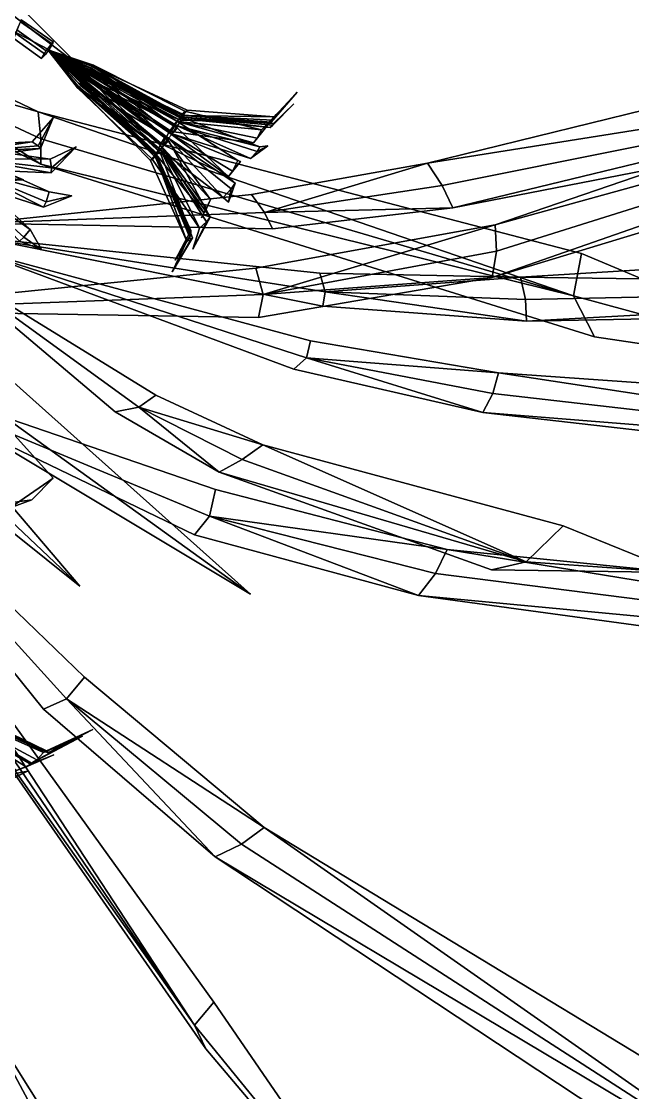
# Model space of a CAD drawing. Header units: metres. Extents: x -544 to 542, y -646 to 594.
# Drawn here: x 138.9 to 298.6, y -408.4 to -128.2 of the extents above; entities that cross this region are included whole.
import ezdxf

# ---------------------------------------------------------------- set-up
doc = ezdxf.new("R2010")
doc.units = ezdxf.units.M

msp = doc.modelspace()

# ---------------------------------------------------------------- linework, layer by layer
at = {"layer": 'Newplan_1Pdcel', "color": 3}
for points in [[(138.6723, -128.3486, 218.4214), (147.0256, -134.1741, 217.7874), (145.181, -136.832, 218.2348), (137.4981, -131.3679, 218.8366)], [(137.743, -130.4499, 213.6285), (145.4259, -135.914, 213.0268), (147.1793, -133.5982, 214.5201), (138.826, -127.7727, 215.154)], [(138.826, -127.7727, 215.154), (147.1793, -133.5982, 214.5201), (147.0256, -134.1741, 217.7874), (138.6723, -128.3486, 218.4214)], [(136.927, -132.6591, 215.8914), (144.198, -137.9011, 215.3094), (145.4259, -135.914, 213.0268), (137.743, -130.4499, 213.6285)], [(137.4981, -131.3679, 218.8366), (145.181, -136.832, 218.2348), (144.198, -137.9011, 215.3094), (136.927, -132.6591, 215.8914)]]:
    msp.add_3dface(points, dxfattribs=at)
at = {"layer": 'Newplan_FruitR', "color": 3}
for points in [[(153.562, -145.6326, 215.6327), (175.2064, -161.6693, 218.202), (145.8087, -135.6745, 215.7777)], [(153.562, -145.6326, 215.6327), (145.8087, -135.6745, 215.7777), (175.2064, -161.6693, 218.202)], [(177.4133, -159.4922, 219.991), (145.8087, -135.6745, 215.7777), (175.2064, -161.6693, 218.202)], [(177.4133, -159.4922, 219.991), (175.2064, -161.6693, 218.202), (145.8087, -135.6745, 215.7777)], [(145.8087, -135.6745, 215.7777), (177.4133, -159.4922, 219.991), (156.8254, -140.471, 217.468)], [(145.8087, -135.6745, 215.7777), (156.8254, -140.471, 217.468), (177.4133, -159.4922, 219.991)], [(153.6456, -145.2627, 213.3385), (173.8285, -163.2351, 214.7142), (145.8087, -135.6745, 215.7777)], [(153.6456, -145.2627, 213.3385), (145.8087, -135.6745, 215.7777), (173.8285, -163.2351, 214.7142)], [(175.1383, -162.4868, 217.9601), (145.8087, -135.6745, 215.7777), (173.8285, -163.2351, 214.7142)], [(175.1383, -162.4868, 217.9601), (173.8285, -163.2351, 214.7142), (145.8087, -135.6745, 215.7777)], [(145.8087, -135.6745, 215.7777), (175.1383, -162.4868, 217.9601), (155.7622, -142.0818, 218.4435)], [(145.8087, -135.6745, 215.7777), (155.7622, -142.0818, 218.4435), (175.1383, -162.4868, 217.9601)], [(154.4695, -143.9226, 211.7455), (173.8309, -162.8049, 210.8254), (145.8087, -135.6745, 215.7777)], [(154.4695, -143.9226, 211.7455), (145.8087, -135.6745, 215.7777), (173.8309, -162.8049, 210.8254)], [(173.9162, -163.8091, 214.2598), (145.8087, -135.6745, 215.7777), (173.8309, -162.8049, 210.8254)], [(173.9162, -163.8091, 214.2598), (173.8309, -162.8049, 210.8254), (145.8087, -135.6745, 215.7777)], [(145.8087, -135.6745, 215.7777), (173.9162, -163.8091, 214.2598), (154.5581, -143.749, 218.119)], [(145.8087, -135.6745, 215.7777), (154.5581, -143.749, 218.119), (173.9162, -163.8091, 214.2598)], [(155.7731, -142.0364, 211.3577), (175.2129, -160.5147, 207.766), (145.8087, -135.6745, 215.7777)], [(155.7731, -142.0364, 211.3577), (145.8087, -135.6745, 215.7777), (175.2129, -160.5147, 207.766)], [(174.1338, -163.0405, 210.0609), (145.8087, -135.6745, 215.7777), (175.2129, -160.5147, 207.766)], [(174.1338, -163.0405, 210.0609), (175.2129, -160.5147, 207.766), (145.8087, -135.6745, 215.7777)], [(145.8087, -135.6745, 215.7777), (174.1338, -163.0405, 210.0609), (153.5941, -144.9453, 216.597)], [(145.8087, -135.6745, 215.7777), (153.5941, -144.9453, 216.597), (174.1338, -163.0405, 210.0609)], [(157.0243, -140.3823, 212.4094), (177.4592, -157.2422, 206.8947), (145.8087, -135.6745, 215.7777)], [(157.0243, -140.3823, 212.4094), (145.8087, -135.6745, 215.7777), (177.4592, -157.2422, 206.8947)], [(175.7788, -160.3931, 207.1362), (145.8087, -135.6745, 215.7777), (177.4592, -157.2422, 206.8947)], [(175.7788, -160.3931, 207.1362), (177.4592, -157.2422, 206.8947), (145.8087, -135.6745, 215.7777)], [(145.8087, -135.6745, 215.7777), (175.7788, -160.3931, 207.1362), (153.2971, -145.131, 214.463)], [(145.8087, -135.6745, 215.7777), (153.2971, -145.131, 214.463), (175.7788, -160.3931, 207.1362)], [(157.7179, -139.6195, 214.3967), (179.6119, -154.3683, 208.4487), (145.8087, -135.6745, 215.7777)], [(157.7179, -139.6195, 214.3967), (145.8087, -135.6745, 215.7777), (179.6119, -154.3683, 208.4487)], [(178.1071, -157.0419, 206.6053), (145.8087, -135.6745, 215.7777), (179.6119, -154.3683, 208.4487)], [(178.1071, -157.0419, 206.6053), (179.6119, -154.3683, 208.4487), (145.8087, -135.6745, 215.7777)], [(145.8087, -135.6745, 215.7777), (178.1071, -157.0419, 206.6053), (153.7523, -144.2846, 212.616)], [(145.8087, -135.6745, 215.7777), (153.7523, -144.2846, 212.616), (178.1071, -157.0419, 206.6053)], [(157.6343, -139.9895, 216.691), (180.9897, -152.8025, 211.9365), (145.8087, -135.6745, 215.7777)], [(157.6343, -139.9895, 216.691), (145.8087, -135.6745, 215.7777), (180.9897, -152.8025, 211.9365)], [(180.3822, -154.0472, 208.6361), (145.8087, -135.6745, 215.7777), (180.9897, -152.8025, 211.9365)], [(180.3822, -154.0472, 208.6361), (180.9897, -152.8025, 211.9365), (145.8087, -135.6745, 215.7777)], [(145.8087, -135.6745, 215.7777), (180.3822, -154.0472, 208.6361), (154.8155, -142.6739, 211.6404)], [(145.8087, -135.6745, 215.7777), (154.8155, -142.6739, 211.6404), (180.3822, -154.0472, 208.6361)], [(156.8104, -141.3296, 218.284), (180.9873, -153.2327, 215.8253), (145.8087, -135.6745, 215.7777)], [(156.8104, -141.3296, 218.284), (145.8087, -135.6745, 215.7777), (180.9873, -153.2327, 215.8253)], [(181.6043, -152.725, 212.3364), (145.8087, -135.6745, 215.7777), (180.9873, -153.2327, 215.8253)], [(181.6043, -152.725, 212.3364), (180.9873, -153.2327, 215.8253), (145.8087, -135.6745, 215.7777)], [(145.8087, -135.6745, 215.7777), (181.6043, -152.725, 212.3364), (156.0196, -141.0066, 211.965)], [(145.8087, -135.6745, 215.7777), (156.0196, -141.0066, 211.965), (181.6043, -152.725, 212.3364)], [(155.5068, -143.2158, 218.6717), (179.6054, -155.5229, 218.8847), (145.8087, -135.6745, 215.7777)], [(155.5068, -143.2158, 218.6717), (145.8087, -135.6745, 215.7777), (179.6054, -155.5229, 218.8847)], [(181.3867, -153.4936, 216.5353), (145.8087, -135.6745, 215.7777), (179.6054, -155.5229, 218.8847)], [(181.3867, -153.4936, 216.5353), (179.6054, -155.5229, 218.8847), (145.8087, -135.6745, 215.7777)], [(145.8087, -135.6745, 215.7777), (181.3867, -153.4936, 216.5353), (156.9836, -139.8103, 213.4869)], [(145.8087, -135.6745, 215.7777), (156.9836, -139.8103, 213.4869), (181.3867, -153.4936, 216.5353)], [(154.2556, -144.8699, 217.6201), (177.359, -158.7954, 219.7561), (145.8087, -135.6745, 215.7777)], [(154.2556, -144.8699, 217.6201), (145.8087, -135.6745, 215.7777), (177.359, -158.7954, 219.7561)], [(179.7417, -156.141, 219.46), (145.8087, -135.6745, 215.7777), (177.359, -158.7954, 219.7561)], [(179.7417, -156.141, 219.46), (177.359, -158.7954, 219.7561), (145.8087, -135.6745, 215.7777)], [(145.8087, -135.6745, 215.7777), (179.7417, -156.141, 219.46), (157.2805, -139.6246, 215.621)], [(145.8087, -135.6745, 215.7777), (157.2805, -139.6246, 215.621), (179.7417, -156.141, 219.46)], [(157.6343, -139.9895, 216.691), (182.191, -151.4557, 215.1453), (180.9897, -152.8025, 211.9365)], [(157.6343, -139.9895, 216.691), (180.9897, -152.8025, 211.9365), (182.191, -151.4557, 215.1453)], [(157.7179, -139.6195, 214.3967), (181.6274, -151.6837, 209.96), (179.6119, -154.3683, 208.4487)], [(157.7179, -139.6195, 214.3967), (179.6119, -154.3683, 208.4487), (181.6274, -151.6837, 209.96)], [(155.7731, -142.0364, 211.3577), (176.5108, -158.3822, 205.0602), (175.2129, -160.5147, 207.766)], [(155.7731, -142.0364, 211.3577), (175.2129, -160.5147, 207.766), (176.5108, -158.3822, 205.0602)], [(156.8104, -141.3296, 218.284), (180.9539, -153.681, 219.4792), (180.9873, -153.2327, 215.8253)], [(156.8104, -141.3296, 218.284), (180.9873, -153.2327, 215.8253), (180.9539, -153.681, 219.4792)], [(157.0243, -140.3823, 212.4094), (179.5107, -154.2648, 206.202), (177.4592, -157.2422, 206.8947)], [(157.0243, -140.3823, 212.4094), (177.4592, -157.2422, 206.8947), (179.5107, -154.2648, 206.202)], [(153.562, -145.6326, 215.6327), (173.1909, -164.3538, 216.6907), (175.2064, -161.6693, 218.202)], [(153.562, -145.6326, 215.6327), (175.2064, -161.6693, 218.202), (173.1909, -164.3538, 216.6907)], [(153.6456, -145.2627, 213.3385), (172.6273, -164.5818, 211.5054), (173.8285, -163.2351, 214.7142)], [(153.6456, -145.2627, 213.3385), (173.8285, -163.2351, 214.7142), (172.6273, -164.5818, 211.5054)], [(154.2556, -144.8699, 217.6201), (175.3075, -161.7728, 220.4488), (177.359, -158.7954, 219.7561)], [(154.2556, -144.8699, 217.6201), (177.359, -158.7954, 219.7561), (175.3075, -161.7728, 220.4488)], [(154.4695, -143.9226, 211.7455), (173.8644, -162.3566, 207.1715), (173.8309, -162.8049, 210.8254)], [(154.4695, -143.9226, 211.7455), (173.8309, -162.8049, 210.8254), (173.8644, -162.3566, 207.1715)], [(155.5068, -143.2158, 218.6717), (178.3075, -157.6554, 221.5905), (179.6054, -155.5229, 218.8847)], [(155.5068, -143.2158, 218.6717), (179.6054, -155.5229, 218.8847), (178.3075, -157.6554, 221.5905)], [(210.9306, -146.6821, 208.1109), (204.1741, -154.5367, 206.2415), (204.6534, -154.0385, 207.878)], [(210.9306, -146.6821, 208.1109), (204.6534, -154.0385, 207.878), (204.1741, -154.5367, 206.2415)], [(204.9591, -153.1809, 210.8174), (210.9306, -146.6821, 208.1109), (204.6534, -154.0385, 207.878)], [(204.9591, -153.1809, 210.8174), (204.6534, -154.0385, 207.878), (210.9306, -146.6821, 208.1109)], [(203.888, -155.9731, 222.4565), (210.097, -149.7431, 225.2593), (204.6461, -155.3292, 219.5446)], [(203.888, -155.9731, 222.4565), (204.6461, -155.3292, 219.5446), (210.097, -149.7431, 225.2593)], [(210.097, -149.7431, 225.2593), (204.779, -154.9512, 217.8137), (204.6461, -155.3292, 219.5446)], [(210.097, -149.7431, 225.2593), (204.6461, -155.3292, 219.5446), (204.779, -154.9512, 217.8137)], [(141.762, -159.6993, 268.1934), (147.2141, -153.4753, 268.7689), (143.3046, -160.7918, 266.1758)], [(141.762, -159.6993, 268.1934), (143.3046, -160.7918, 266.1758), (147.2141, -153.4753, 268.7689)], [(147.2141, -153.4753, 268.7689), (143.9539, -161.4573, 264.8784), (143.3046, -160.7918, 266.1758)], [(147.2141, -153.4753, 268.7689), (143.3046, -160.7918, 266.1758), (143.9539, -161.4573, 264.8784)], [(179.6054, -155.5229, 218.8847), (201.2154, -161.061, 227.5617), (181.3867, -153.4936, 216.5353)], [(179.6054, -155.5229, 218.8847), (181.3867, -153.4936, 216.5353), (201.2154, -161.061, 227.5617)], [(181.6274, -151.6837, 209.96), (201.6729, -156.56, 199.2599), (179.6119, -154.3683, 208.4487)], [(181.6274, -151.6837, 209.96), (179.6119, -154.3683, 208.4487), (201.6729, -156.56, 199.2599)], [(180.9897, -152.8025, 211.9365), (204.1741, -154.5367, 206.2415), (180.3822, -154.0472, 208.6361)], [(180.9897, -152.8025, 211.9365), (180.3822, -154.0472, 208.6361), (204.1741, -154.5367, 206.2415)], [(180.9539, -153.681, 219.4792), (203.888, -155.9731, 222.4565), (180.9873, -153.2327, 215.8253)], [(180.9539, -153.681, 219.4792), (180.9873, -153.2327, 215.8253), (203.888, -155.9731, 222.4565)], [(180.9873, -153.2327, 215.8253), (204.779, -154.9512, 217.8137), (181.6043, -152.725, 212.3364)], [(180.9873, -153.2327, 215.8253), (181.6043, -152.725, 212.3364), (204.779, -154.9512, 217.8137)], [(180.9873, -153.2327, 215.8253), (203.888, -155.9731, 222.4565), (204.6461, -155.3292, 219.5446)], [(180.9873, -153.2327, 215.8253), (204.6461, -155.3292, 219.5446), (203.888, -155.9731, 222.4565)], [(204.6461, -155.3292, 219.5446), (204.779, -154.9512, 217.8137), (180.9873, -153.2327, 215.8253)], [(204.6461, -155.3292, 219.5446), (180.9873, -153.2327, 215.8253), (204.779, -154.9512, 217.8137)], [(182.191, -151.4557, 215.1453), (204.9591, -153.1809, 210.8174), (180.9897, -152.8025, 211.9365)], [(182.191, -151.4557, 215.1453), (180.9897, -152.8025, 211.9365), (204.9591, -153.1809, 210.8174)], [(180.9897, -152.8025, 211.9365), (204.9591, -153.1809, 210.8174), (204.6534, -154.0385, 207.878)], [(180.9897, -152.8025, 211.9365), (204.6534, -154.0385, 207.878), (204.9591, -153.1809, 210.8174)], [(204.6534, -154.0385, 207.878), (204.1741, -154.5367, 206.2415), (180.9897, -152.8025, 211.9365)], [(204.6534, -154.0385, 207.878), (180.9897, -152.8025, 211.9365), (204.1741, -154.5367, 206.2415)], [(205.5028, -152.5755, 191.8657), (199.5919, -159.9487, 196.5067), (200.5198, -158.736, 197.4148)], [(205.5028, -152.5755, 191.8657), (200.5198, -158.736, 197.4148), (199.5919, -159.9487, 196.5067)], [(201.6729, -156.56, 199.2599), (205.5028, -152.5755, 191.8657), (200.5198, -158.736, 197.4148)], [(201.6729, -156.56, 199.2599), (200.5198, -158.736, 197.4148), (205.5028, -152.5755, 191.8657)], [(177.359, -158.7954, 219.7561), (194.7771, -170.5659, 231.2024), (179.7417, -156.141, 219.46)], [(177.359, -158.7954, 219.7561), (179.7417, -156.141, 219.46), (194.7771, -170.5659, 231.2024)], [(179.5107, -154.2648, 206.202), (195.4734, -164.6255, 192.8625), (177.4592, -157.2422, 206.8947)], [(179.5107, -154.2648, 206.202), (177.4592, -157.2422, 206.8947), (195.4734, -164.6255, 192.8625)], [(179.6119, -154.3683, 208.4487), (199.5919, -159.9487, 196.5067), (178.1071, -157.0419, 206.6053)], [(179.6119, -154.3683, 208.4487), (178.1071, -157.0419, 206.6053), (199.5919, -159.9487, 196.5067)], [(178.3075, -157.6554, 221.5905), (198.7986, -164.053, 230.4943), (179.6054, -155.5229, 218.8847)], [(178.3075, -157.6554, 221.5905), (179.6054, -155.5229, 218.8847), (198.7986, -164.053, 230.4943)], [(179.6054, -155.5229, 218.8847), (198.7986, -164.053, 230.4943), (200.5003, -162.1997, 228.7228)], [(179.6054, -155.5229, 218.8847), (200.5003, -162.1997, 228.7228), (198.7986, -164.053, 230.4943)], [(200.5003, -162.1997, 228.7228), (201.2154, -161.061, 227.5617), (179.6054, -155.5229, 218.8847)], [(200.5003, -162.1997, 228.7228), (179.6054, -155.5229, 218.8847), (201.2154, -161.061, 227.5617)], [(179.6119, -154.3683, 208.4487), (201.6729, -156.56, 199.2599), (200.5198, -158.736, 197.4148)], [(179.6119, -154.3683, 208.4487), (200.5198, -158.736, 197.4148), (201.6729, -156.56, 199.2599)], [(200.5198, -158.736, 197.4148), (199.5919, -159.9487, 196.5067), (179.6119, -154.3683, 208.4487)], [(200.5198, -158.736, 197.4148), (179.6119, -154.3683, 208.4487), (199.5919, -159.9487, 196.5067)], [(175.2064, -161.6693, 218.202), (188.2312, -179.4262, 227.5827), (177.4133, -159.4922, 219.991)], [(175.2064, -161.6693, 218.202), (177.4133, -159.4922, 219.991), (188.2312, -179.4262, 227.5827)], [(176.5108, -158.3822, 205.0602), (188.3223, -174.8253, 193.6496), (175.2129, -160.5147, 207.766)], [(176.5108, -158.3822, 205.0602), (175.2129, -160.5147, 207.766), (188.3223, -174.8253, 193.6496)], [(175.3075, -161.7728, 220.4488), (191.6475, -174.2528, 231.2814), (177.359, -158.7954, 219.7561)], [(175.3075, -161.7728, 220.4488), (177.359, -158.7954, 219.7561), (191.6475, -174.2528, 231.2814)], [(177.4592, -157.2422, 206.8947), (193.0461, -168.8089, 192.887), (175.7788, -160.3931, 207.1362)], [(177.4592, -157.2422, 206.8947), (175.7788, -160.3931, 207.1362), (193.0461, -168.8089, 192.887)], [(177.359, -158.7954, 219.7561), (191.6475, -174.2528, 231.2814), (193.7613, -172.0173, 231.3368)], [(177.359, -158.7954, 219.7561), (193.7613, -172.0173, 231.3368), (191.6475, -174.2528, 231.2814)], [(193.7613, -172.0173, 231.3368), (194.7771, -170.5659, 231.2024), (177.359, -158.7954, 219.7561)], [(193.7613, -172.0173, 231.3368), (177.359, -158.7954, 219.7561), (194.7771, -170.5659, 231.2024)], [(177.4592, -157.2422, 206.8947), (195.4734, -164.6255, 192.8625), (194.0618, -167.3576, 192.7526)], [(177.4592, -157.2422, 206.8947), (194.0618, -167.3576, 192.7526), (195.4734, -164.6255, 192.8625)], [(194.0618, -167.3576, 192.7526), (193.0461, -168.8089, 192.887), (177.4592, -157.2422, 206.8947)], [(194.0618, -167.3576, 192.7526), (177.4592, -157.2422, 206.8947), (193.0461, -168.8089, 192.887)], [(123.6934, -160.6069, 257.7675), (141.762, -159.6993, 268.1934), (124.8, -162.2717, 255.1322)], [(123.6934, -160.6069, 257.7675), (124.8, -162.2717, 255.1322), (141.762, -159.6993, 268.1934)], [(124.8, -162.2717, 255.1322), (141.762, -159.6993, 268.1934), (143.3046, -160.7918, 266.1758)], [(124.8, -162.2717, 255.1322), (143.3046, -160.7918, 266.1758), (141.762, -159.6993, 268.1934)], [(143.3046, -160.7918, 266.1758), (143.9539, -161.4573, 264.8784), (124.8, -162.2717, 255.1322)], [(143.3046, -160.7918, 266.1758), (124.8, -162.2717, 255.1322), (143.9539, -161.4573, 264.8784)], [(124.8, -162.2717, 255.1322), (143.9539, -161.4573, 264.8784), (126.3608, -163.7808, 252.7598)], [(124.8, -162.2717, 255.1322), (126.3608, -163.7808, 252.7598), (143.9539, -161.4573, 264.8784)], [(126.3595, -161.4016, 253.9908), (146.4107, -164.2639, 259.0654), (125.9568, -164.1805, 252.2425)], [(126.3595, -161.4016, 253.9908), (125.9568, -164.1805, 252.2425), (146.4107, -164.2639, 259.0654)], [(146.4107, -164.2639, 259.0654), (153.2329, -161.0042, 255.6558), (146.7748, -166.5182, 257.5069)], [(146.4107, -164.2639, 259.0654), (146.7748, -166.5182, 257.5069), (153.2329, -161.0042, 255.6558)], [(153.2329, -161.0042, 255.6558), (146.7133, -167.7984, 256.5555), (146.7748, -166.5182, 257.5069)], [(153.2329, -161.0042, 255.6558), (146.7748, -166.5182, 257.5069), (146.7133, -167.7984, 256.5555)], [(173.1909, -164.3538, 216.6907), (185.448, -182.3183, 224.884), (175.2064, -161.6693, 218.202)], [(173.1909, -164.3538, 216.6907), (175.2064, -161.6693, 218.202), (185.448, -182.3183, 224.884)], [(173.8285, -163.2351, 214.7142), (183.6491, -184.8381, 217.8479), (175.1383, -162.4868, 217.9601)], [(173.8285, -163.2351, 214.7142), (175.1383, -162.4868, 217.9601), (183.6491, -184.8381, 217.8479)], [(173.8644, -162.3566, 207.1715), (183.2329, -182.9052, 201.6874), (173.8309, -162.8049, 210.8254)], [(173.8644, -162.3566, 207.1715), (173.8309, -162.8049, 210.8254), (183.2329, -182.9052, 201.6874)], [(175.2129, -160.5147, 207.766), (186.6077, -178.3139, 196.5277), (174.1338, -163.0405, 210.0609)], [(175.2129, -160.5147, 207.766), (174.1338, -163.0405, 210.0609), (186.6077, -178.3139, 196.5277)], [(175.2064, -161.6693, 218.202), (185.448, -182.3183, 224.884), (187.3033, -180.6388, 226.6746)], [(175.2064, -161.6693, 218.202), (187.3033, -180.6388, 226.6746), (185.448, -182.3183, 224.884)], [(187.3033, -180.6388, 226.6746), (188.2312, -179.4262, 227.5827), (175.2064, -161.6693, 218.202)], [(187.3033, -180.6388, 226.6746), (175.2064, -161.6693, 218.202), (188.2312, -179.4262, 227.5827)], [(175.2129, -160.5147, 207.766), (188.3223, -174.8253, 193.6496), (187.3228, -177.1752, 195.3666)], [(175.2129, -160.5147, 207.766), (187.3228, -177.1752, 195.3666), (188.3223, -174.8253, 193.6496)], [(187.3228, -177.1752, 195.3666), (186.6077, -178.3139, 196.5277), (175.2129, -160.5147, 207.766)], [(187.3228, -177.1752, 195.3666), (175.2129, -160.5147, 207.766), (186.6077, -178.3139, 196.5277)], [(198.7986, -164.053, 230.4943), (203.2656, -160.79, 237.8847), (200.5003, -162.1997, 228.7228)], [(198.7986, -164.053, 230.4943), (200.5003, -162.1997, 228.7228), (203.2656, -160.79, 237.8847)], [(203.2656, -160.79, 237.8847), (201.2154, -161.061, 227.5617), (200.5003, -162.1997, 228.7228)], [(203.2656, -160.79, 237.8847), (200.5003, -162.1997, 228.7228), (201.2154, -161.061, 227.5617)], [(127.2031, -164.328, 250.6561), (146.1922, -172.818, 252.4809), (125.4916, -167.1483, 250.4168)], [(127.2031, -164.328, 250.6561), (125.4916, -167.1483, 250.4168), (146.1922, -172.818, 252.4809)], [(125.9568, -164.1805, 252.2425), (146.4107, -164.2639, 259.0654), (146.7748, -166.5182, 257.5069)], [(125.9568, -164.1805, 252.2425), (146.7748, -166.5182, 257.5069), (146.4107, -164.2639, 259.0654)], [(146.7748, -166.5182, 257.5069), (146.7133, -167.7984, 256.5555), (125.9568, -164.1805, 252.2425)], [(146.7748, -166.5182, 257.5069), (125.9568, -164.1805, 252.2425), (146.7133, -167.7984, 256.5555)], [(125.9568, -164.1805, 252.2425), (146.7133, -167.7984, 256.5555), (126.0958, -166.9189, 250.5621)], [(125.9568, -164.1805, 252.2425), (126.0958, -166.9189, 250.5621), (146.7133, -167.7984, 256.5555)], [(172.6273, -164.5818, 211.5054), (182.1618, -185.6974, 213.3265), (173.8285, -163.2351, 214.7142)], [(172.6273, -164.5818, 211.5054), (173.8285, -163.2351, 214.7142), (182.1618, -185.6974, 213.3265)], [(173.8285, -163.2351, 214.7142), (182.1618, -185.6974, 213.3265), (183.1698, -185.3364, 216.2114)], [(173.8285, -163.2351, 214.7142), (183.1698, -185.3364, 216.2114), (182.1618, -185.6974, 213.3265)], [(183.1698, -185.3364, 216.2114), (183.6491, -184.8381, 217.8479), (173.8285, -163.2351, 214.7142)], [(183.1698, -185.3364, 216.2114), (173.8285, -163.2351, 214.7142), (183.6491, -184.8381, 217.8479)], [(173.8309, -162.8049, 210.8254), (183.2329, -182.9052, 201.6874), (183.177, -184.0457, 204.5449)], [(173.8309, -162.8049, 210.8254), (183.177, -184.0457, 204.5449), (183.2329, -182.9052, 201.6874)], [(183.177, -184.0457, 204.5449), (183.0441, -184.4236, 206.2757), (173.8309, -162.8049, 210.8254)], [(183.177, -184.0457, 204.5449), (173.8309, -162.8049, 210.8254), (183.0441, -184.4236, 206.2757)], [(173.8309, -162.8049, 210.8254), (183.0441, -184.4236, 206.2757), (173.9162, -163.8091, 214.2598)], [(173.8309, -162.8049, 210.8254), (173.9162, -163.8091, 214.2598), (183.0441, -184.4236, 206.2757)], [(196.1985, -164.8337, 183.662), (193.0461, -168.8089, 192.887), (194.0618, -167.3576, 192.7526)], [(196.1985, -164.8337, 183.662), (194.0618, -167.3576, 192.7526), (193.0461, -168.8089, 192.887)], [(195.4734, -164.6255, 192.8625), (196.1985, -164.8337, 183.662), (194.0618, -167.3576, 192.7526)], [(195.4734, -164.6255, 192.8625), (194.0618, -167.3576, 192.7526), (196.1985, -164.8337, 183.662)], [(125.4916, -167.1483, 250.4168), (144.6535, -176.819, 251.7673), (124.3022, -170.1208, 250.1144)], [(125.4916, -167.1483, 250.4168), (124.3022, -170.1208, 250.1144), (144.6535, -176.819, 251.7673)], [(125.4916, -167.1483, 250.4168), (146.1922, -172.818, 252.4809), (145.3792, -175.4218, 252.0298)], [(125.4916, -167.1483, 250.4168), (145.3792, -175.4218, 252.0298), (146.1922, -172.818, 252.4809)], [(145.3792, -175.4218, 252.0298), (144.6535, -176.819, 251.7673), (125.4916, -167.1483, 250.4168)], [(145.3792, -175.4218, 252.0298), (125.4916, -167.1483, 250.4168), (144.6535, -176.819, 251.7673)], [(131.9497, -166.5198, 292.1348), (139.4468, -169.6609, 290.7079), (130.8535, -168.9076, 291.3194)], [(131.9497, -166.5198, 292.1348), (130.8535, -168.9076, 291.3194), (139.4468, -169.6609, 290.7079)], [(125.9574, -168.4602, 248.8187), (141.1756, -182.6551, 250.5233), (123.5516, -170.2361, 250.2327)], [(125.9574, -168.4602, 248.8187), (123.5516, -170.2361, 250.2327), (141.1756, -182.6551, 250.5233)], [(123.5516, -170.2361, 250.2327), (141.1756, -182.6551, 250.5233), (139.5594, -184.6851, 251.4775)], [(123.5516, -170.2361, 250.2327), (139.5594, -184.6851, 251.4775), (141.1756, -182.6551, 250.5233)], [(139.5594, -184.6851, 251.4775), (138.4262, -185.6648, 252.029), (123.5516, -170.2361, 250.2327)], [(139.5594, -184.6851, 251.4775), (123.5516, -170.2361, 250.2327), (138.4262, -185.6648, 252.029)], [(139.4468, -169.6609, 290.7079), (130.0464, -170.1288, 290.7033), (130.8535, -168.9076, 291.3194)], [(139.4468, -169.6609, 290.7079), (130.8535, -168.9076, 291.3194), (130.0464, -170.1288, 290.7033)], [(193.0291, -175.5342, 240.3184), (194.7771, -170.5659, 231.2024), (193.7613, -172.0173, 231.3368)], [(193.0291, -175.5342, 240.3184), (193.7613, -172.0173, 231.3368), (194.7771, -170.5659, 231.2024)], [(146.1922, -172.818, 252.4809), (152.0896, -173.8372, 246.7384), (145.3792, -175.4218, 252.0298)], [(146.1922, -172.818, 252.4809), (145.3792, -175.4218, 252.0298), (152.0896, -173.8372, 246.7384)], [(191.6475, -174.2528, 231.2814), (193.0291, -175.5342, 240.3184), (193.7613, -172.0173, 231.3368)], [(191.6475, -174.2528, 231.2814), (193.7613, -172.0173, 231.3368), (193.0291, -175.5342, 240.3184)], [(152.0896, -173.8372, 246.7384), (144.6535, -176.819, 251.7673), (145.3792, -175.4218, 252.0298)], [(152.0896, -173.8372, 246.7384), (145.3792, -175.4218, 252.0298), (144.6535, -176.819, 251.7673)], [(188.3223, -174.8253, 193.6496), (185.962, -179.5779, 186.0957), (187.3228, -177.1752, 195.3666)], [(188.3223, -174.8253, 193.6496), (187.3228, -177.1752, 195.3666), (185.962, -179.5779, 186.0957)], [(185.962, -179.5779, 186.0957), (186.6077, -178.3139, 196.5277), (187.3228, -177.1752, 195.3666)], [(185.962, -179.5779, 186.0957), (187.3228, -177.1752, 195.3666), (186.6077, -178.3139, 196.5277)], [(183.7249, -187.7924, 232.1148), (188.2312, -179.4262, 227.5827), (187.3033, -180.6388, 226.6746)], [(183.7249, -187.7924, 232.1148), (187.3033, -180.6388, 226.6746), (188.2312, -179.4262, 227.5827)], [(185.448, -182.3183, 224.884), (183.7249, -187.7924, 232.1148), (187.3033, -180.6388, 226.6746)], [(185.448, -182.3183, 224.884), (187.3033, -180.6388, 226.6746), (183.7249, -187.7924, 232.1148)], [(144.146, -187.9139, 244.8385), (138.4262, -185.6648, 252.029), (139.5594, -184.6851, 251.4775)], [(144.146, -187.9139, 244.8385), (139.5594, -184.6851, 251.4775), (138.4262, -185.6648, 252.029)], [(141.1756, -182.6551, 250.5233), (144.146, -187.9139, 244.8385), (139.5594, -184.6851, 251.4775)], [(141.1756, -182.6551, 250.5233), (139.5594, -184.6851, 251.4775), (144.146, -187.9139, 244.8385)], [(178.297, -193.6858, 215.8695), (183.6491, -184.8381, 217.8479), (183.1698, -185.3364, 216.2114)], [(178.297, -193.6858, 215.8695), (183.1698, -185.3364, 216.2114), (183.6491, -184.8381, 217.8479)], [(183.2329, -182.9052, 201.6874), (179.1306, -190.6248, 198.7212), (183.177, -184.0457, 204.5449)], [(183.2329, -182.9052, 201.6874), (183.177, -184.0457, 204.5449), (179.1306, -190.6248, 198.7212)], [(179.1306, -190.6248, 198.7212), (183.0441, -184.4236, 206.2757), (183.177, -184.0457, 204.5449)], [(179.1306, -190.6248, 198.7212), (183.177, -184.0457, 204.5449), (183.0441, -184.4236, 206.2757)], [(182.1618, -185.6974, 213.3265), (178.297, -193.6858, 215.8695), (183.1698, -185.3364, 216.2114)], [(182.1618, -185.6974, 213.3265), (183.1698, -185.3364, 216.2114), (178.297, -193.6858, 215.8695)], [(112.6722, -306.1529, 194.6319), (141.3011, -322.4681, 204.8246), (115.2559, -305.2205, 190.2666)], [(112.6722, -306.1529, 194.6319), (115.2559, -305.2205, 190.2666), (141.3011, -322.4681, 204.8246)], [(116.8579, -303.4465, 187.3917), (144.7258, -319.467, 178.0017), (113.6056, -305.5278, 183.7539)], [(116.8579, -303.4465, 187.3917), (113.6056, -305.5278, 183.7539), (144.7258, -319.467, 178.0017)], [(115.4008, -304.3997, 194.7105), (145.5102, -319.0048, 195.9646), (114.6093, -304.8962, 189.4884)], [(115.4008, -304.3997, 194.7105), (114.6093, -304.8962, 189.4884), (145.5102, -319.0048, 195.9646)], [(114.6093, -304.8962, 189.4884), (145.5102, -319.0048, 195.9646), (145.9883, -319.4254, 191.5764)], [(114.6093, -304.8962, 189.4884), (145.9883, -319.4254, 191.5764), (145.5102, -319.0048, 195.9646)], [(145.9883, -319.4254, 191.5764), (145.8494, -319.5087, 189.0215), (114.6093, -304.8962, 189.4884)], [(145.9883, -319.4254, 191.5764), (114.6093, -304.8962, 189.4884), (145.8494, -319.5087, 189.0215)], [(114.6093, -304.8962, 189.4884), (145.8494, -319.5087, 189.0215), (114.6673, -305.5851, 184.3774)], [(114.6093, -304.8962, 189.4884), (114.6673, -305.5851, 184.3774), (145.8494, -319.5087, 189.0215)], [(113.6056, -305.5278, 183.7539), (141.5854, -322.21, 172.4171), (111.1576, -307.8297, 179.8412)], [(113.6056, -305.5278, 183.7539), (111.1576, -307.8297, 179.8412), (141.5854, -322.21, 172.4171)], [(112.6722, -306.1529, 194.6319), (137.5997, -324.1216, 210.4939), (140.177, -323.1954, 207.0066)], [(112.6722, -306.1529, 194.6319), (140.177, -323.1954, 207.0066), (137.5997, -324.1216, 210.4939)], [(140.177, -323.1954, 207.0066), (141.3011, -322.4681, 204.8246), (112.6722, -306.1529, 194.6319)], [(140.177, -323.1954, 207.0066), (112.6722, -306.1529, 194.6319), (141.3011, -322.4681, 204.8246)], [(113.6056, -305.5278, 183.7539), (144.7258, -319.467, 178.0017), (142.9773, -321.3202, 174.3728)], [(113.6056, -305.5278, 183.7539), (142.9773, -321.3202, 174.3728), (144.7258, -319.467, 178.0017)], [(142.9773, -321.3202, 174.3728), (141.5854, -322.21, 172.4171), (113.6056, -305.5278, 183.7539)], [(142.9773, -321.3202, 174.3728), (113.6056, -305.5278, 183.7539), (141.5854, -322.21, 172.4171)], [(145.5102, -319.0048, 195.9646), (157.5897, -313.4583, 196.4854), (145.9883, -319.4254, 191.5764)], [(145.5102, -319.0048, 195.9646), (145.9883, -319.4254, 191.5764), (157.5897, -313.4583, 196.4854)], [(157.5897, -313.4583, 196.4854), (145.8494, -319.5087, 189.0215), (145.9883, -319.4254, 191.5764)], [(157.5897, -313.4583, 196.4854), (145.9883, -319.4254, 191.5764), (145.8494, -319.5087, 189.0215)], [(154.8809, -315.1386, 170.5795), (141.5854, -322.21, 172.4171), (142.9773, -321.3202, 174.3728)], [(154.8809, -315.1386, 170.5795), (142.9773, -321.3202, 174.3728), (141.5854, -322.21, 172.4171)], [(144.7258, -319.467, 178.0017), (154.8809, -315.1386, 170.5795), (142.9773, -321.3202, 174.3728)], [(144.7258, -319.467, 178.0017), (142.9773, -321.3202, 174.3728), (154.8809, -315.1386, 170.5795)], [(137.5997, -324.1216, 210.4939), (147.4133, -320.0484, 218.4971), (140.177, -323.1954, 207.0066)], [(137.5997, -324.1216, 210.4939), (140.177, -323.1954, 207.0066), (147.4133, -320.0484, 218.4971)], [(147.4133, -320.0484, 218.4971), (141.3011, -322.4681, 204.8246), (140.177, -323.1954, 207.0066)], [(147.4133, -320.0484, 218.4971), (140.177, -323.1954, 207.0066), (141.3011, -322.4681, 204.8246)], [(140.4773, -324.351, 152.163), (130.3828, -329.3849, 162.3075), (132.4671, -328.0471, 162.9553)], [(140.4773, -324.351, 152.163), (132.4671, -328.0471, 162.9553), (130.3828, -329.3849, 162.3075)], [(135.5913, -325.3051, 164.4986), (140.4773, -324.351, 152.163), (132.4671, -328.0471, 162.9553)], [(135.5913, -325.3051, 164.4986), (132.4671, -328.0471, 162.9553), (140.4773, -324.351, 152.163)]]:
    msp.add_3dface(points, dxfattribs=at)
at = {"layer": 'Newplan_Leaf', "color": 3}
for points in [[(153.8211, -139.6906, 267.3904), (119.2645, -113.3311, 247.6084), (123.7264, -109.5903, 246.4067)], [(153.8211, -139.6906, 267.3904), (123.7264, -109.5903, 246.4067), (119.2645, -113.3311, 247.6084)], [(153.8211, -139.6906, 267.3904), (116.5982, -120.0947, 246.0677), (119.2645, -113.3311, 247.6084)], [(153.8211, -139.6906, 267.3904), (119.2645, -113.3311, 247.6084), (116.5982, -120.0947, 246.0677)], [(262.6709, -181.4445, 96.1705), (448.3035, -117.7909, 51.5339), (448.9635, -129.8723, 46.4847)], [(262.6709, -181.4445, 96.1705), (448.9635, -129.8723, 46.4847), (448.3035, -117.7909, 51.5339)], [(244.9966, -165.2644, 127.5013), (404.0237, -139.9791, 75.7665), (401.1964, -126.9607, 72.4174)], [(244.9966, -165.2644, 127.5013), (401.1964, -126.9607, 72.4174), (404.0237, -139.9791, 75.7665)], [(263.0337, -188.2897, 90.4687), (448.9635, -129.8723, 46.4847), (261.9329, -195.2172, 84.7726)], [(263.0337, -188.2897, 90.4687), (261.9329, -195.2172, 84.7726), (448.9635, -129.8723, 46.4847)], [(261.9329, -195.2172, 84.7726), (448.9635, -129.8723, 46.4847), (449.375, -138.1747, 32.361)], [(261.9329, -195.2172, 84.7726), (449.375, -138.1747, 32.361), (448.9635, -129.8723, 46.4847)], [(262.6709, -181.4445, 96.1705), (448.9635, -129.8723, 46.4847), (263.0337, -188.2897, 90.4687)], [(262.6709, -181.4445, 96.1705), (263.0337, -188.2897, 90.4687), (448.9635, -129.8723, 46.4847)], [(105.6202, -133.8244, 490.3584), (143.3424, -151.8564, 531.6432), (105.5824, -140.985, 488.5432)], [(105.6202, -133.8244, 490.3584), (105.5824, -140.985, 488.5432), (143.3424, -151.8564, 531.6432)], [(248.8282, -171.0952, 130.4479), (404.0237, -139.9791, 75.7665), (244.9966, -165.2644, 127.5013)], [(248.8282, -171.0952, 130.4479), (244.9966, -165.2644, 127.5013), (404.0237, -139.9791, 75.7665)], [(251.6651, -176.9567, 134.115), (404.0237, -139.9791, 75.7665), (248.8282, -171.0952, 130.4479)], [(251.6651, -176.9567, 134.115), (248.8282, -171.0952, 130.4479), (404.0237, -139.9791, 75.7665)], [(251.6651, -176.9567, 134.115), (409.4574, -146.2136, 83.00311), (404.0237, -139.9791, 75.7665)], [(251.6651, -176.9567, 134.115), (404.0237, -139.9791, 75.7665), (409.4574, -146.2136, 83.00311)], [(105.5824, -140.985, 488.5432), (144.0113, -165.5557, 522.5372), (105.2693, -146.4925, 484.2207)], [(105.5824, -140.985, 488.5432), (105.2693, -146.4925, 484.2207), (144.0113, -165.5557, 522.5372)], [(143.3424, -151.8564, 531.6432), (144.0246, -158.9657, 527.6063), (105.5824, -140.985, 488.5432)], [(143.3424, -151.8564, 531.6432), (105.5824, -140.985, 488.5432), (144.0246, -158.9657, 527.6063)], [(105.5824, -140.985, 488.5432), (144.0246, -158.9657, 527.6063), (144.0113, -165.5557, 522.5372)], [(105.5824, -140.985, 488.5432), (144.0113, -165.5557, 522.5372), (144.0246, -158.9657, 527.6063)], [(143.3424, -151.8564, 531.6432), (283.1582, -200.0124, 640.5283), (144.0246, -158.9657, 527.6063)], [(143.3424, -151.8564, 531.6432), (144.0246, -158.9657, 527.6063), (283.1582, -200.0124, 640.5283)], [(143.3424, -151.8564, 531.6432), (285.2245, -188.8948, 644.7298), (283.1582, -200.0124, 640.5283)], [(143.3424, -151.8564, 531.6432), (283.1582, -200.0124, 640.5283), (285.2245, -188.8948, 644.7298)], [(144.0246, -158.9657, 527.6063), (283.1582, -200.0124, 640.5283), (144.0113, -165.5557, 522.5372)], [(144.0246, -158.9657, 527.6063), (144.0113, -165.5557, 522.5372), (283.1582, -200.0124, 640.5283)], [(202.4657, -178.2017, 154.1319), (244.9966, -165.2644, 127.5013), (199.0037, -173.4466, 151.6497)], [(202.4657, -178.2017, 154.1319), (199.0037, -173.4466, 151.6497), (244.9966, -165.2644, 127.5013)], [(202.4657, -178.2017, 154.1319), (248.8282, -171.0952, 130.4479), (244.9966, -165.2644, 127.5013)], [(202.4657, -178.2017, 154.1319), (244.9966, -165.2644, 127.5013), (248.8282, -171.0952, 130.4479)], [(144.0113, -165.5557, 522.5372), (283.1582, -200.0124, 640.5283), (288.6868, -210.6909, 631.4295)], [(144.0113, -165.5557, 522.5372), (288.6868, -210.6909, 631.4295), (283.1582, -200.0124, 640.5283)], [(202.4657, -178.2017, 154.1319), (199.0037, -173.4466, 151.6497), (127.8556, -181.0157, 210.2338)], [(202.4657, -178.2017, 154.1319), (127.8556, -181.0157, 210.2338), (199.0037, -173.4466, 151.6497)], [(251.6651, -176.9567, 134.115), (248.8282, -171.0952, 130.4479), (202.4657, -178.2017, 154.1319)], [(251.6651, -176.9567, 134.115), (202.4657, -178.2017, 154.1319), (248.8282, -171.0952, 130.4479)], [(127.8556, -181.0157, 210.2338), (204.5574, -182.4253, 158.9351), (202.4657, -178.2017, 154.1319)], [(127.8556, -181.0157, 210.2338), (202.4657, -178.2017, 154.1319), (204.5574, -182.4253, 158.9351)], [(204.5574, -182.4253, 158.9351), (251.6651, -176.9567, 134.115), (202.4657, -178.2017, 154.1319)], [(204.5574, -182.4253, 158.9351), (202.4657, -178.2017, 154.1319), (251.6651, -176.9567, 134.115)], [(200.2038, -192.7416, 103.1214), (262.6709, -181.4445, 96.1705), (202.0467, -199.6561, 99.4811)], [(200.2038, -192.7416, 103.1214), (202.0467, -199.6561, 99.4811), (262.6709, -181.4445, 96.1705)], [(262.6709, -181.4445, 96.1705), (263.0337, -188.2897, 90.4687), (202.0467, -199.6561, 99.4811)], [(262.6709, -181.4445, 96.1705), (202.0467, -199.6561, 99.4811), (263.0337, -188.2897, 90.4687)], [(128.6243, -184.845, 219.6798), (217.6484, -202.7209, 203.1905), (218.2933, -198.9058, 197.6846)], [(128.6243, -184.845, 219.6798), (218.2933, -198.9058, 197.6846), (217.6484, -202.7209, 203.1905)], [(218.2933, -198.9058, 197.6846), (216.8983, -194.0951, 193.7263), (128.6243, -184.845, 219.6798)], [(218.2933, -198.9058, 197.6846), (128.6243, -184.845, 219.6798), (216.8983, -194.0951, 193.7263)], [(269.2895, -195.0972, 189.2989), (437.8256, -197.4831, 203.2749), (438.7379, -184.7393, 198.2297)], [(269.2895, -195.0972, 189.2989), (438.7379, -184.7393, 198.2297), (437.8256, -197.4831, 203.2749)], [(115.8464, -190.1462, 241.6744), (163.4301, -230.3233, 309.7796), (169.5937, -229.0758, 307.3839)], [(115.8464, -190.1462, 241.6744), (169.5937, -229.0758, 307.3839), (163.4301, -230.3233, 309.7796)], [(169.5937, -229.0758, 307.3839), (174.0174, -225.9369, 304.0171), (115.8464, -190.1462, 241.6744)], [(169.5937, -229.0758, 307.3839), (115.8464, -190.1462, 241.6744), (174.0174, -225.9369, 304.0171)], [(125.8984, -187.9081, 229.3881), (210.0659, -219.1566, 250.7439), (213.3968, -216.1883, 245.7061)], [(125.8984, -187.9081, 229.3881), (213.3968, -216.1883, 245.7061), (210.0659, -219.1566, 250.7439)], [(213.3968, -216.1883, 245.7061), (214.4524, -211.7791, 241.2114), (125.8984, -187.9081, 229.3881)], [(213.3968, -216.1883, 245.7061), (125.8984, -187.9081, 229.3881), (214.4524, -211.7791, 241.2114)], [(202.0467, -199.6561, 99.4811), (263.0337, -188.2897, 90.4687), (261.9329, -195.2172, 84.7726)], [(202.0467, -199.6561, 99.4811), (261.9329, -195.2172, 84.7726), (263.0337, -188.2897, 90.4687)], [(363.6489, -221.8336, 689.8558), (283.1582, -200.0124, 640.5283), (285.2245, -188.8948, 644.7298)], [(363.6489, -221.8336, 689.8558), (285.2245, -188.8948, 644.7298), (283.1582, -200.0124, 640.5283)], [(90.7058, -203.8515, 100.0728), (200.2038, -192.7416, 103.1214), (202.0467, -199.6561, 99.4811)], [(90.7058, -203.8515, 100.0728), (202.0467, -199.6561, 99.4811), (200.2038, -192.7416, 103.1214)], [(202.0467, -199.6561, 99.4811), (261.9329, -195.2172, 84.7726), (200.8965, -205.6274, 94.8949)], [(202.0467, -199.6561, 99.4811), (200.8965, -205.6274, 94.8949), (261.9329, -195.2172, 84.7726)], [(218.2933, -198.9058, 197.6846), (269.2895, -195.0972, 189.2989), (216.8983, -194.0951, 193.7263)], [(218.2933, -198.9058, 197.6846), (216.8983, -194.0951, 193.7263), (269.2895, -195.0972, 189.2989)], [(218.2933, -198.9058, 197.6846), (270.6612, -200.9548, 193.8999), (269.2895, -195.0972, 189.2989)], [(218.2933, -198.9058, 197.6846), (269.2895, -195.0972, 189.2989), (270.6612, -200.9548, 193.8999)], [(270.6612, -200.9548, 193.8999), (437.8256, -197.4831, 203.2749), (269.2895, -195.0972, 189.2989)], [(270.6612, -200.9548, 193.8999), (269.2895, -195.0972, 189.2989), (437.8256, -197.4831, 203.2749)], [(217.6484, -202.7209, 203.1905), (270.849, -206.6217, 198.7686), (218.2933, -198.9058, 197.6846)], [(217.6484, -202.7209, 203.1905), (218.2933, -198.9058, 197.6846), (270.849, -206.6217, 198.7686)], [(270.849, -206.6217, 198.7686), (270.6612, -200.9548, 193.8999), (218.2933, -198.9058, 197.6846)], [(270.849, -206.6217, 198.7686), (218.2933, -198.9058, 197.6846), (270.6612, -200.9548, 193.8999)], [(270.849, -206.6217, 198.7686), (437.8256, -197.4831, 203.2749), (270.6612, -200.9548, 193.8999)], [(270.849, -206.6217, 198.7686), (270.6612, -200.9548, 193.8999), (437.8256, -197.4831, 203.2749)], [(270.849, -206.6217, 198.7686), (438.9501, -203.401, 212.466), (437.8256, -197.4831, 203.2749)], [(270.849, -206.6217, 198.7686), (437.8256, -197.4831, 203.2749), (438.9501, -203.401, 212.466)], [(202.0467, -199.6561, 99.4811), (200.8965, -205.6274, 94.8949), (90.7058, -203.8515, 100.0728)], [(202.0467, -199.6561, 99.4811), (90.7058, -203.8515, 100.0728), (200.8965, -205.6274, 94.8949)], [(363.6489, -221.8336, 689.8558), (288.6868, -210.6909, 631.4295), (283.1582, -200.0124, 640.5283)], [(363.6489, -221.8336, 689.8558), (283.1582, -200.0124, 640.5283), (288.6868, -210.6909, 631.4295)], [(213.3968, -216.1883, 245.7061), (263.5871, -220.1393, 257.9844), (214.4524, -211.7791, 241.2114)], [(213.3968, -216.1883, 245.7061), (214.4524, -211.7791, 241.2114), (263.5871, -220.1393, 257.9844)], [(85.7524, -214.9637, 97.6663), (189.6605, -250.6269, 90.3328), (188.0987, -257.6293, 86.7292)], [(85.7524, -214.9637, 97.6663), (188.0987, -257.6293, 86.7292), (189.6605, -250.6269, 90.3328)], [(188.0987, -257.6293, 86.7292), (184.1345, -262.5123, 82.4333), (85.7524, -214.9637, 97.6663)], [(188.0987, -257.6293, 86.7292), (85.7524, -214.9637, 97.6663), (184.1345, -262.5123, 82.4333)], [(210.0659, -219.1566, 250.7439), (259.4431, -230.4717, 268.0338), (213.3968, -216.1883, 245.7061)], [(210.0659, -219.1566, 250.7439), (213.3968, -216.1883, 245.7061), (259.4431, -230.4717, 268.0338)], [(259.4431, -230.4717, 268.0338), (262.0879, -225.4932, 263.1274), (213.3968, -216.1883, 245.7061)], [(259.4431, -230.4717, 268.0338), (213.3968, -216.1883, 245.7061), (262.0879, -225.4932, 263.1274)], [(213.3968, -216.1883, 245.7061), (262.0879, -225.4932, 263.1274), (263.5871, -220.1393, 257.9844)], [(213.3968, -216.1883, 245.7061), (263.5871, -220.1393, 257.9844), (262.0879, -225.4932, 263.1274)], [(262.0879, -225.4932, 263.1274), (411.035, -242.625, 337.7275), (263.5871, -220.1393, 257.9844)], [(262.0879, -225.4932, 263.1274), (263.5871, -220.1393, 257.9844), (411.035, -242.625, 337.7275)], [(263.5871, -220.1393, 257.9844), (411.035, -242.625, 337.7275), (415.9459, -230.853, 332.629)], [(263.5871, -220.1393, 257.9844), (415.9459, -230.853, 332.629), (411.035, -242.625, 337.7275)], [(77.03654, -224.0172, 95.783), (155.4093, -299.7025, 79.9095), (150.7366, -305.3638, 76.6577)], [(77.03654, -224.0172, 95.783), (150.7366, -305.3638, 76.6577), (155.4093, -299.7025, 79.9095)], [(150.7366, -305.3638, 76.6577), (144.7097, -308.087, 72.8797), (77.03654, -224.0172, 95.783)], [(150.7366, -305.3638, 76.6577), (77.03654, -224.0172, 95.783), (144.7097, -308.087, 72.8797)], [(169.5937, -229.0758, 307.3839), (202.0169, -238.9845, 346.5756), (174.0174, -225.9369, 304.0171)], [(169.5937, -229.0758, 307.3839), (174.0174, -225.9369, 304.0171), (202.0169, -238.9845, 346.5756)], [(259.4431, -230.4717, 268.0338), (411.035, -242.625, 337.7275), (262.0879, -225.4932, 263.1274)], [(259.4431, -230.4717, 268.0338), (262.0879, -225.4932, 263.1274), (411.035, -242.625, 337.7275)], [(163.4301, -230.3233, 309.7796), (190.5781, -246.1525, 353.1096), (169.5937, -229.0758, 307.3839)], [(163.4301, -230.3233, 309.7796), (169.5937, -229.0758, 307.3839), (190.5781, -246.1525, 353.1096)], [(190.5781, -246.1525, 353.1096), (196.6425, -242.8235, 350.2823), (169.5937, -229.0758, 307.3839)], [(190.5781, -246.1525, 353.1096), (169.5937, -229.0758, 307.3839), (196.6425, -242.8235, 350.2823)], [(169.5937, -229.0758, 307.3839), (196.6425, -242.8235, 350.2823), (202.0169, -238.9845, 346.5756)], [(169.5937, -229.0758, 307.3839), (202.0169, -238.9845, 346.5756), (196.6425, -242.8235, 350.2823)], [(259.4431, -230.4717, 268.0338), (407.5517, -247.423, 346.9799), (411.035, -242.625, 337.7275)], [(259.4431, -230.4717, 268.0338), (411.035, -242.625, 337.7275), (407.5517, -247.423, 346.9799)], [(136.4218, -235.6595, 380.2042), (135.9884, -255.431, 548.1754), (147.2635, -247.6859, 549.4307)], [(136.4218, -235.6595, 380.2042), (147.2635, -247.6859, 549.4307), (135.9884, -255.431, 548.1754)], [(196.6425, -242.8235, 350.2823), (270.7572, -269.5685, 498.0511), (202.0169, -238.9845, 346.5756)], [(196.6425, -242.8235, 350.2823), (202.0169, -238.9845, 346.5756), (270.7572, -269.5685, 498.0511)], [(202.0169, -238.9845, 346.5756), (270.7572, -269.5685, 498.0511), (280.4952, -260.125, 495.8875)], [(202.0169, -238.9845, 346.5756), (280.4952, -260.125, 495.8875), (270.7572, -269.5685, 498.0511)], [(190.5781, -246.1525, 353.1096), (270.7572, -269.5685, 498.0511), (196.6425, -242.8235, 350.2823)], [(190.5781, -246.1525, 353.1096), (196.6425, -242.8235, 350.2823), (270.7572, -269.5685, 498.0511)], [(190.5781, -246.1525, 353.1096), (261.7114, -271.6834, 503.9215), (270.7572, -269.5685, 498.0511)], [(190.5781, -246.1525, 353.1096), (270.7572, -269.5685, 498.0511), (261.7114, -271.6834, 503.9215)], [(90.222, -247.0792, 478.3141), (184.1515, -390.7244, 543.6341), (89.07294, -251.0423, 471.2234)], [(90.222, -247.0792, 478.3141), (89.07294, -251.0423, 471.2234), (184.1515, -390.7244, 543.6341)], [(90.222, -247.0792, 478.3141), (189.1968, -384.7247, 552.8033), (184.1515, -390.7244, 543.6341)], [(90.222, -247.0792, 478.3141), (184.1515, -390.7244, 543.6341), (189.1968, -384.7247, 552.8033)], [(141.6273, -253.3549, 636.2353), (147.2635, -247.6859, 549.4307), (135.9884, -255.431, 548.1754)], [(141.6273, -253.3549, 636.2353), (135.9884, -255.431, 548.1754), (147.2635, -247.6859, 549.4307)], [(89.07294, -251.0423, 471.2234), (184.1515, -390.7244, 543.6341), (87.6363, -253.8359, 463.5256)], [(89.07294, -251.0423, 471.2234), (87.6363, -253.8359, 463.5256), (184.1515, -390.7244, 543.6341)], [(189.6605, -250.6269, 90.3328), (250.1807, -266.3488, 77.3634), (188.0987, -257.6293, 86.7292)], [(189.6605, -250.6269, 90.3328), (188.0987, -257.6293, 86.7292), (250.1807, -266.3488, 77.3634)], [(87.6363, -253.8359, 463.5256), (184.1515, -390.7244, 543.6341), (187.095, -396.9615, 530.2246)], [(87.6363, -253.8359, 463.5256), (187.095, -396.9615, 530.2246), (184.1515, -390.7244, 543.6341)], [(141.6273, -253.3549, 636.2353), (135.9884, -255.431, 548.1754), (125.1713, -255.5887, 550.106)], [(141.6273, -253.3549, 636.2353), (125.1713, -255.5887, 550.106), (135.9884, -255.431, 548.1754)], [(188.0987, -257.6293, 86.7292), (242.6906, -278.3995, 66.4629), (184.1345, -262.5123, 82.4333)], [(188.0987, -257.6293, 86.7292), (184.1345, -262.5123, 82.4333), (242.6906, -278.3995, 66.4629)], [(250.1807, -266.3488, 77.3634), (247.1141, -272.6422, 71.8419), (188.0987, -257.6293, 86.7292)], [(250.1807, -266.3488, 77.3634), (188.0987, -257.6293, 86.7292), (247.1141, -272.6422, 71.8419)], [(188.0987, -257.6293, 86.7292), (247.1141, -272.6422, 71.8419), (242.6906, -278.3995, 66.4629)], [(188.0987, -257.6293, 86.7292), (242.6906, -278.3995, 66.4629), (247.1141, -272.6422, 71.8419)], [(310.5085, -272.3744, 576.8077), (280.4952, -260.125, 495.8875), (270.7572, -269.5685, 498.0511)], [(310.5085, -272.3744, 576.8077), (270.7572, -269.5685, 498.0511), (280.4952, -260.125, 495.8875)], [(250.1807, -266.3488, 77.3634), (435.3717, -296.5959, 9.3728), (247.1141, -272.6422, 71.8419)], [(250.1807, -266.3488, 77.3634), (247.1141, -272.6422, 71.8419), (435.3717, -296.5959, 9.3728)], [(250.1807, -266.3488, 77.3634), (440.2903, -285.412, 14.1287), (435.3717, -296.5959, 9.3728)], [(250.1807, -266.3488, 77.3634), (435.3717, -296.5959, 9.3728), (440.2903, -285.412, 14.1287)], [(310.5085, -272.3744, 576.8077), (270.7572, -269.5685, 498.0511), (261.7114, -271.6834, 503.9215)], [(310.5085, -272.3744, 576.8077), (261.7114, -271.6834, 503.9215), (270.7572, -269.5685, 498.0511)], [(247.1141, -272.6422, 71.8419), (435.3717, -296.5959, 9.3728), (242.6906, -278.3995, 66.4629)], [(247.1141, -272.6422, 71.8419), (242.6906, -278.3995, 66.4629), (435.3717, -296.5959, 9.3728)], [(242.6906, -278.3995, 66.4629), (435.3717, -296.5959, 9.3728), (430.9421, -304.1194, -4.4962)], [(242.6906, -278.3995, 66.4629), (430.9421, -304.1194, -4.4962), (435.3717, -296.5959, 9.3728)], [(155.4093, -299.7025, 79.9095), (202.3359, -339.0786, 61.868), (150.7366, -305.3638, 76.6577)], [(155.4093, -299.7025, 79.9095), (150.7366, -305.3638, 76.6577), (202.3359, -339.0786, 61.868)], [(150.7366, -305.3638, 76.6577), (189.5068, -346.7526, 52.036), (144.7097, -308.087, 72.8797)], [(150.7366, -305.3638, 76.6577), (144.7097, -308.087, 72.8797), (189.5068, -346.7526, 52.036)], [(202.3359, -339.0786, 61.868), (196.4162, -343.4414, 56.826), (150.7366, -305.3638, 76.6577)], [(202.3359, -339.0786, 61.868), (150.7366, -305.3638, 76.6577), (196.4162, -343.4414, 56.826)], [(150.7366, -305.3638, 76.6577), (196.4162, -343.4414, 56.826), (189.5068, -346.7526, 52.036)], [(150.7366, -305.3638, 76.6577), (189.5068, -346.7526, 52.036), (196.4162, -343.4414, 56.826)], [(202.3359, -339.0786, 61.868), (350.6887, -442.9563, -22.002), (196.4162, -343.4414, 56.826)], [(202.3359, -339.0786, 61.868), (196.4162, -343.4414, 56.826), (350.6887, -442.9563, -22.002)], [(202.3359, -339.0786, 61.868), (360.2484, -434.913, -18.02624), (350.6887, -442.9563, -22.002)], [(202.3359, -339.0786, 61.868), (350.6887, -442.9563, -22.002), (360.2484, -434.913, -18.02624)], [(196.4162, -343.4414, 56.826), (350.6887, -442.9563, -22.002), (189.5068, -346.7526, 52.036)], [(196.4162, -343.4414, 56.826), (189.5068, -346.7526, 52.036), (350.6887, -442.9563, -22.002)], [(189.5068, -346.7526, 52.036), (350.6887, -442.9563, -22.002), (342.2316, -447.7546, -35.1941)], [(189.5068, -346.7526, 52.036), (342.2316, -447.7546, -35.1941), (350.6887, -442.9563, -22.002)], [(127.6689, -386.1491, 52.5627), (210.5206, -541.3301, -41.712), (120.0202, -387.5731, 48.2075)], [(127.6689, -386.1491, 52.5627), (120.0202, -387.5731, 48.2075), (210.5206, -541.3301, -41.712)], [(127.6689, -386.1491, 52.5627), (222.8929, -538.0673, -38.8534), (210.5206, -541.3301, -41.712)], [(127.6689, -386.1491, 52.5627), (210.5206, -541.3301, -41.712), (222.8929, -538.0673, -38.8534)], [(242.5283, -462.3905, 572.6898), (184.1515, -390.7244, 543.6341), (189.1968, -384.7247, 552.8033)], [(242.5283, -462.3905, 572.6898), (189.1968, -384.7247, 552.8033), (184.1515, -390.7244, 543.6341)], [(120.0202, -387.5731, 48.2075), (210.5206, -541.3301, -41.712), (111.9391, -387.6319, 44.1652)], [(120.0202, -387.5731, 48.2075), (111.9391, -387.6319, 44.1652), (210.5206, -541.3301, -41.712)], [(111.9391, -387.6319, 44.1652), (210.5206, -541.3301, -41.712), (199.6229, -541.9798, -53.9348)], [(111.9391, -387.6319, 44.1652), (199.6229, -541.9798, -53.9348), (210.5206, -541.3301, -41.712)], [(242.5283, -462.3905, 572.6898), (187.095, -396.9615, 530.2246), (184.1515, -390.7244, 543.6341)], [(242.5283, -462.3905, 572.6898), (184.1515, -390.7244, 543.6341), (187.095, -396.9615, 530.2246)]]:
    msp.add_3dface(points, dxfattribs=at)
at = {"layer": 'Newplan_Mrstm', "color": 3}
for points in [[(195.6031, -74.8994, 727.2341), (60.05378, -137.8965, 683.1954), (49.07805, -127.6733, 678.2208)], [(195.6031, -74.8994, 727.2341), (49.07805, -127.6733, 678.2208), (60.05378, -137.8965, 683.1954)], [(56.1256, -160.7175, 647.9102), (154.17, -275.9699, 650.9785), (35.855, -163.8026, 642.2024)], [(56.1256, -160.7175, 647.9102), (35.855, -163.8026, 642.2024), (154.17, -275.9699, 650.9785)], [(154.17, -275.9699, 650.9785), (32.6787, -178.4663, 647.1637), (35.855, -163.8026, 642.2024)], [(154.17, -275.9699, 650.9785), (35.855, -163.8026, 642.2024), (32.6787, -178.4663, 647.1637)], [(86.6351, -177.6797, 567.3156), (198.8055, -278.0574, 551.5873), (66.661, -182.7325, 561.9772)], [(86.6351, -177.6797, 567.3156), (66.661, -182.7325, 561.9772), (198.8055, -278.0574, 551.5873)], [(198.8055, -278.0574, 551.5873), (65.6784, -198.1999, 565.063), (66.661, -182.7325, 561.9772)], [(198.8055, -278.0574, 551.5873), (66.661, -182.7325, 561.9772), (65.6784, -198.1999, 565.063)]]:
    msp.add_3dface(points, dxfattribs=at)

doc.saveas('drawing.dxf')
